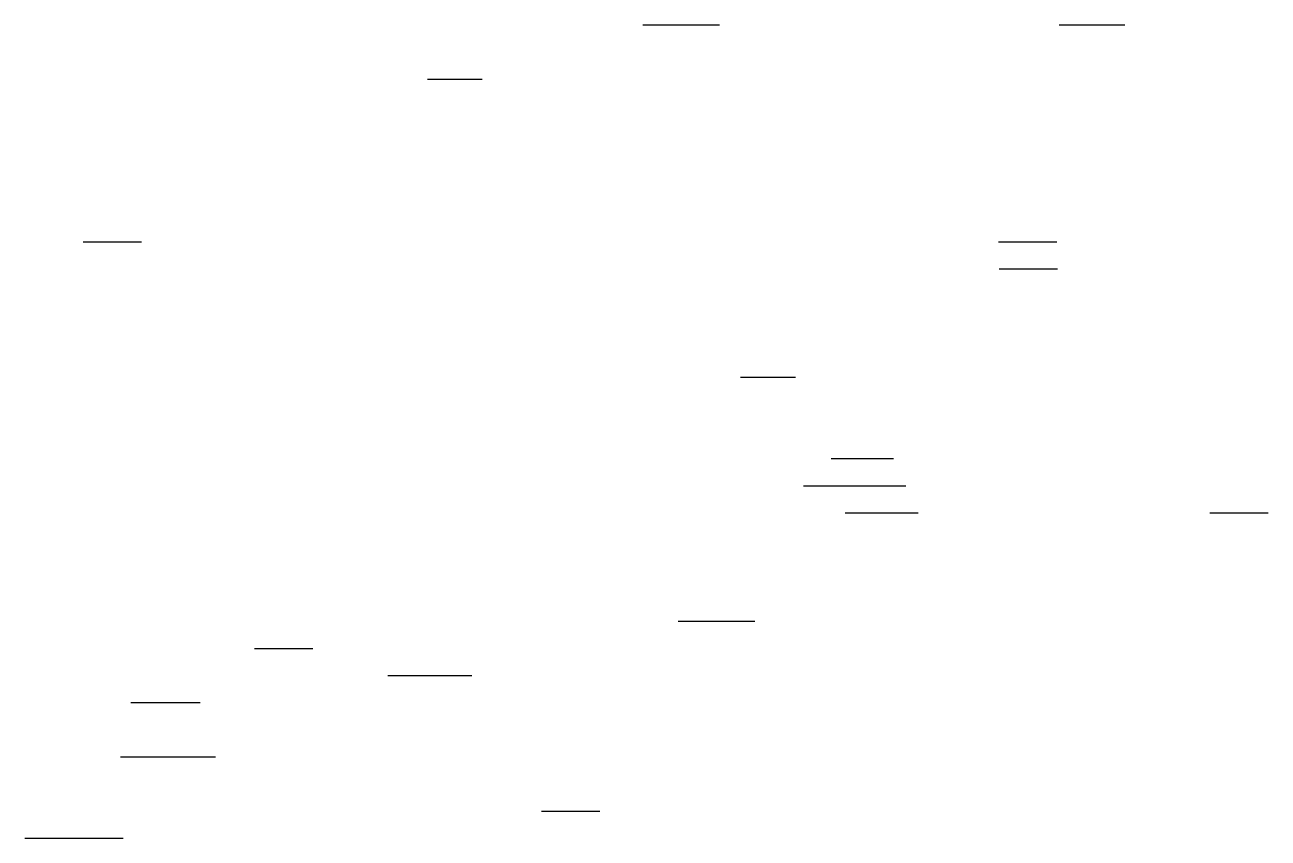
# Model space of a CAD drawing. Header units: millimetres. Extents: x -32.48 to -31.21, y 25.13 to 25.96.
import ezdxf

# ---------------------------------------------------------------- set-up
doc = ezdxf.new("R2010")
doc.units = ezdxf.units.MM
for name, color, linetype in [('AREA_A2_PEN_4_AREA_NIVEL_4', 4, 'CONTINUOUS'), ('AREA_A2_PEN_5_AREA_NIVEL_3', 30, 'CONTINUOUS'), ('AREA_A2_PEN_6_AREA_NIVEL_2', 5, 'CONTINUOUS')]:
    doc.layers.add(name, color=color, linetype=linetype)

msp = doc.modelspace()

# ---------------------------------------------------------------- linework, layer by layer
at = {"layer": 'AREA_A2_PEN_4_AREA_NIVEL_4', "color": 4}
for p, q in [((-31.487911, 25.736057), (-31.428742, 25.736057)), ((-31.487381, 25.708557), (-31.428091, 25.708557)), ((-31.657594, 25.516057), (-31.594621, 25.516057)), ((-31.685742, 25.488557), (-31.582113, 25.488557)), ((-31.643583, 25.461057), (-31.569627, 25.461057)), ((-32.242419, 25.323557), (-32.183171, 25.323557)), ((-31.951484, 25.158557), (-31.892231, 25.158557))]:
    msp.add_line(p, q, dxfattribs=at)
at = {"layer": 'AREA_A2_PEN_5_AREA_NIVEL_3', "color": 30}
for p, q in [((-31.426459, 25.956057), (-31.359811, 25.956057)), ((-32.416113, 25.736057), (-32.356945, 25.736057)), ((-31.749571, 25.598557), (-31.694021, 25.598557)), ((-31.273804, 25.461057), (-31.21464, 25.461057)), ((-31.812734, 25.351057), (-31.735127, 25.351057)), ((-32.367868, 25.268557), (-32.297633, 25.268557)), ((-32.378138, 25.213557), (-32.281918, 25.213557)), ((-32.475265, 25.131057), (-32.375583, 25.131057))]:
    msp.add_line(p, q, dxfattribs=at)
at = {"layer": 'AREA_A2_PEN_6_AREA_NIVEL_2', "color": 5}
for p, q in [((-31.848563, 25.956057), (-31.770807, 25.956057)), ((-32.067062, 25.901057), (-32.011622, 25.901057)), ((-32.107258, 25.296057), (-32.022164, 25.296057))]:
    msp.add_line(p, q, dxfattribs=at)

doc.saveas('drawing.dxf')
